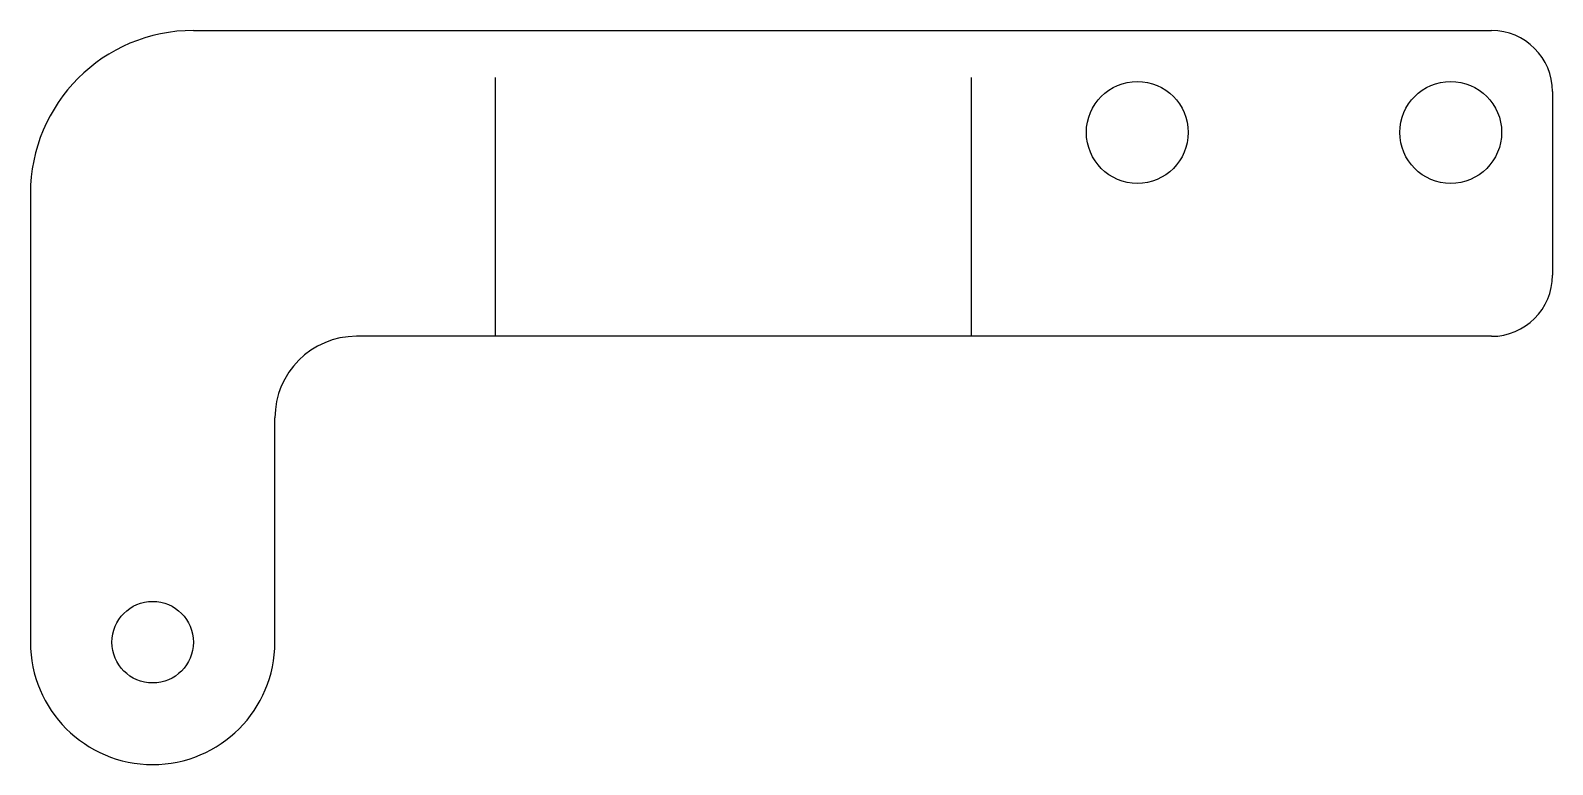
# Model space of a CAD drawing. Header units: millimetres. Extents: x -6 to 68.7, y -6 to 30.
import ezdxf

# ---------------------------------------------------------------- set-up
doc = ezdxf.new("R2010")
doc.units = ezdxf.units.MM
doc.linetypes.add('CENTERX2', pattern=[20.32, 12.7, -2.54, 2.54, -2.54])

msp = doc.modelspace()

# ---------------------------------------------------------------- linework, layer by layer
at = {"color": 7, "linetype": 'Continuous', "lineweight": 25}
for p, q in [((2, 30), (65.71, 30)), ((68.71, 27), (68.71, 18)), ((-6, 22), (-6, 0)), ((65.71, 15), (10, 15)), ((6, 0), (6, 11))]:
    msp.add_line(p, q, dxfattribs=at)
at = {"color": 7, "linetype": 'CENTERX2'}
for p, q in [((16.832, 15), (16.832, 30)), ((40.187, 15), (40.187, 30))]:
    msp.add_line(p, q, dxfattribs=at)
at = {"color": 7, "linetype": 'Continuous', "lineweight": 25}
for centre, radius in [((48.329, 25), 2.5), ((63.71, 25), 2.5), ((0, 0), 2)]:
    msp.add_circle(centre, radius, dxfattribs=at)
for centre, radius, start, end in [((2, 22), 8, 90, 180), ((65.71, 27), 3, 0, 90), ((65.71, 18), 3, 270, 0), ((10, 11), 4, 90, 180), ((0, 0), 6, 180, 0)]:
    msp.add_arc(centre, radius, start, end, dxfattribs=at)

doc.saveas('drawing.dxf')
